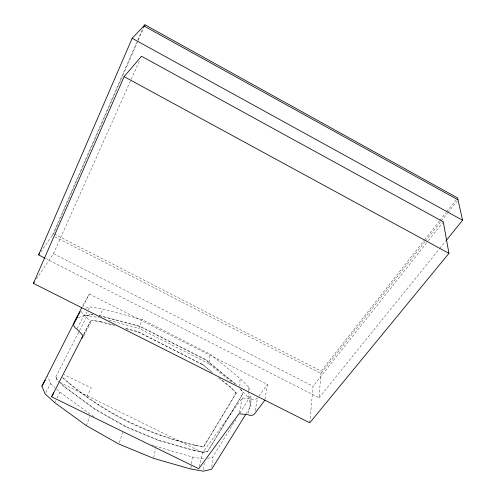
<?xml version="1.0" encoding="UTF-8"?>
<svg xmlns="http://www.w3.org/2000/svg" width="496" height="496" viewBox="0 0 496 496"><rect width="100%" height="100%" fill="white"/><g stroke="black" fill="none" stroke-linecap="round" stroke-linejoin="round"><path stroke-width="0.37" stroke-dasharray="2.48 1.86" d="M246.072 413.856L250.933 406.032L248.794 397.767L248.794 391.759M248.794 391.003L248.794 387.246L240.052 378.392L210.137 354.088L142.116 319.567L103.025 309.045L89.844 306.912L85.554 308.351M207.526 451.627L242.742 393.898L207.526 451.627L204.129 452.445L193.955 450.684L158.491 440.491L125.705 426.895L94.779 409.274L64.722 387.227L60.338 383.185M239.853 386.489L240.052 378.392M62.36 377.543C101.959 412.914 151.354 437.1 203.49 447.045L236.226 393.384L236.164 392.758L230.324 386.886L220.181 378.696M98.834 315.45L139.55 326.07L205.772 359.6L234.627 383.315L205.735 359.922L139.444 326.362L100.328 315.995M236.226 393.384L230.324 386.886M45.496 258.428L319.04 397.773L321.123 371.151L424.068 240.486M211.817 466.996L212.629 457.194L235.823 419.672M309.777 422.815L313.063 386.272L427.924 241.248M203.571 469.687L204.259 462.886M204.129 452.445L204.166 452.054L207.564 451.242M203.49 447.045L236.164 392.758M231.508 381.994L209.014 363.785L210.137 354.088M205.735 359.922L205.772 359.6M195.257 445.625L195.306 445.241C146.363 433.758 99.987 410.917 62.521 377.227M193.955 450.684L194.004 450.3L158.571 440.113L125.817 426.529L94.922 408.921L64.889 386.892L57.226 379.818L55.936 376.644L57.052 380.153L58.144 381.164M190.873 468.261L191.363 464.504M191.462 463.748L192.336 456.977L154.653 445.972M212.387 372.756L202.275 364.238L137.429 331.471L124.006 327.862M264.994 399.41L267.499 384.431L89.249 293.998L82.038 307.055M255.18 410.769L257.486 397.941A4.824 3.689 12 0 1 251.019 398.889L242.302 397.947L202.74 452.575L199.287 466.507M248.298 413.205L251.019 398.889M239.227 412.963L242.302 397.947M160.431 435.6L160.512 435.228M158.491 440.491L158.571 440.113M153.679 457.61L155.601 448.775M128.315 422.263L128.421 421.898M125.705 426.895L125.817 426.529M119.4 442.668L122.462 432.661L124.614 433.547M209.014 363.785L138.985 328.358L142.116 319.567M202.225 364.56L137.429 331.471M98.028 404.972L98.165 404.618M94.779 409.274L94.922 408.921M86.329 425.642L89.912 416.696M86.719 396.651L91.314 388.027L63.916 374.523M52.347 235.513L137.417 40.815M137.727 40.102L142.364 29.487M137.876 41.087L53.63 233.697L40.821 251.788M138.186 40.381L143.759 27.633M36.4 278.938L53.506 253.698L139.922 59.768M100.886 321.656L92.144 320.242L91.698 320.627L100.886 321.656L113.565 325.06M68.553 383.272L68.708 382.955M82.677 307.167L89.249 293.998M64.722 387.227L64.889 386.892M99.07 316.888L103.025 309.045M54.659 402.603L55.651 400.638M56.978 398.021L59.966 392.131L55.589 388.101M55.763 376.972L87.222 315.537L91.19 314.216L92.721 314.464M83.681 334.589L90.396 321.507L84.345 314.935A4.972 3.869 26.8 0 1 81.375 311.277M83.607 336.319L91.847 320.342M83.737 334.292L90.396 321.507M57.052 380.153L57.226 379.818M87.222 315.537L87.073 315.816L91.19 314.216M77.153 328.278L84.345 314.935M45.768 392.559L50.666 383.575L47.604 376.092M78.387 317.607L85.176 315.351L87.687 310.806M88.046 310.161L89.844 306.912M239.89 413.094L250.877 395.318L250.933 406.032M258.85 396.099L267.499 384.431M424.551 239.878L439.394 221.036M439.871 220.429L446.096 212.53M446.574 211.922L456.153 199.764M424.942 241.719L320.949 373.432L53.723 236.22M425.425 241.112L440.758 221.693M441.242 221.086L447.466 213.193M447.95 212.586L457.052 201.054M428.401 240.641L443.3 221.83M319.04 397.773L439.233 249.135M439.723 248.533L445.557 241.31M207.545 458.409L212.629 457.194M91.041 314.495L93.186 314.842M85.176 315.351L98.741 317.539M195.306 445.241L203.534 446.667M194.004 450.3L204.166 452.054M192.336 456.977L204.637 459.104M109.176 320.348L138.985 328.358M100.75 321.941L114.929 325.748M126.127 328.755L137.324 331.762M151.788 444.794L153.94 445.681M59.973 382.416L202.74 452.575M53.506 253.698L313.063 386.272M54.318 234.05L321.123 371.151M92.064 415.381L94.048 416.51M59.966 392.131L90.123 414.179M202.275 364.238L212.418 372.428M218.358 377.58L230.311 387.227M50.666 383.575L55.044 387.599M234.639 382.974L236.679 385.026M240.74 389.478L241.763 390.507L241.769 390.166L242.736 394.246M239.797 388.697L248.794 397.767M248.794 387.246L249.742 390.916"/><path stroke-width="0.74" d="M44.807 258.075L38.607 254.919L132.172 38.291L144.999 24.8L457.585 197.941L462.588 220.249L446.047 240.709M143.294 27.361L143.914 25.947L458.013 199.838M144.379 26.214L144.999 24.8M33.412 283.352L124.13 76.638L141.496 56.234L443.3 221.83L448.93 253.338L309.777 422.815L33.412 283.352L34.261 282.094M264.87 400.154L254.634 413.788A4.954 3.726 12.2 0 1 248.012 414.718L239.072 413.714L198.741 468.708L51.603 396.825L83.037 335.637L76.793 328.941A5.103 3.918 26.5 0 1 73.985 323.163L81.679 307.712M245.663 414.507L211.625 469.259L203.422 471.2L190.78 469.018L153.524 458.347L118.966 444.1L86.329 425.642L54.659 402.603L45.074 393.843L41.906 386.186L76.347 318.289L80.123 311.748M81.561 338.718L82.975 335.966M51.603 396.825L53.698 392.801M73.985 323.163L77.63 316.535M41.906 386.186L45.322 380.134M38.607 254.919L39.494 253.667M124.13 76.638L448.93 253.338M132.172 38.291L462.588 220.249"/></g></svg>
